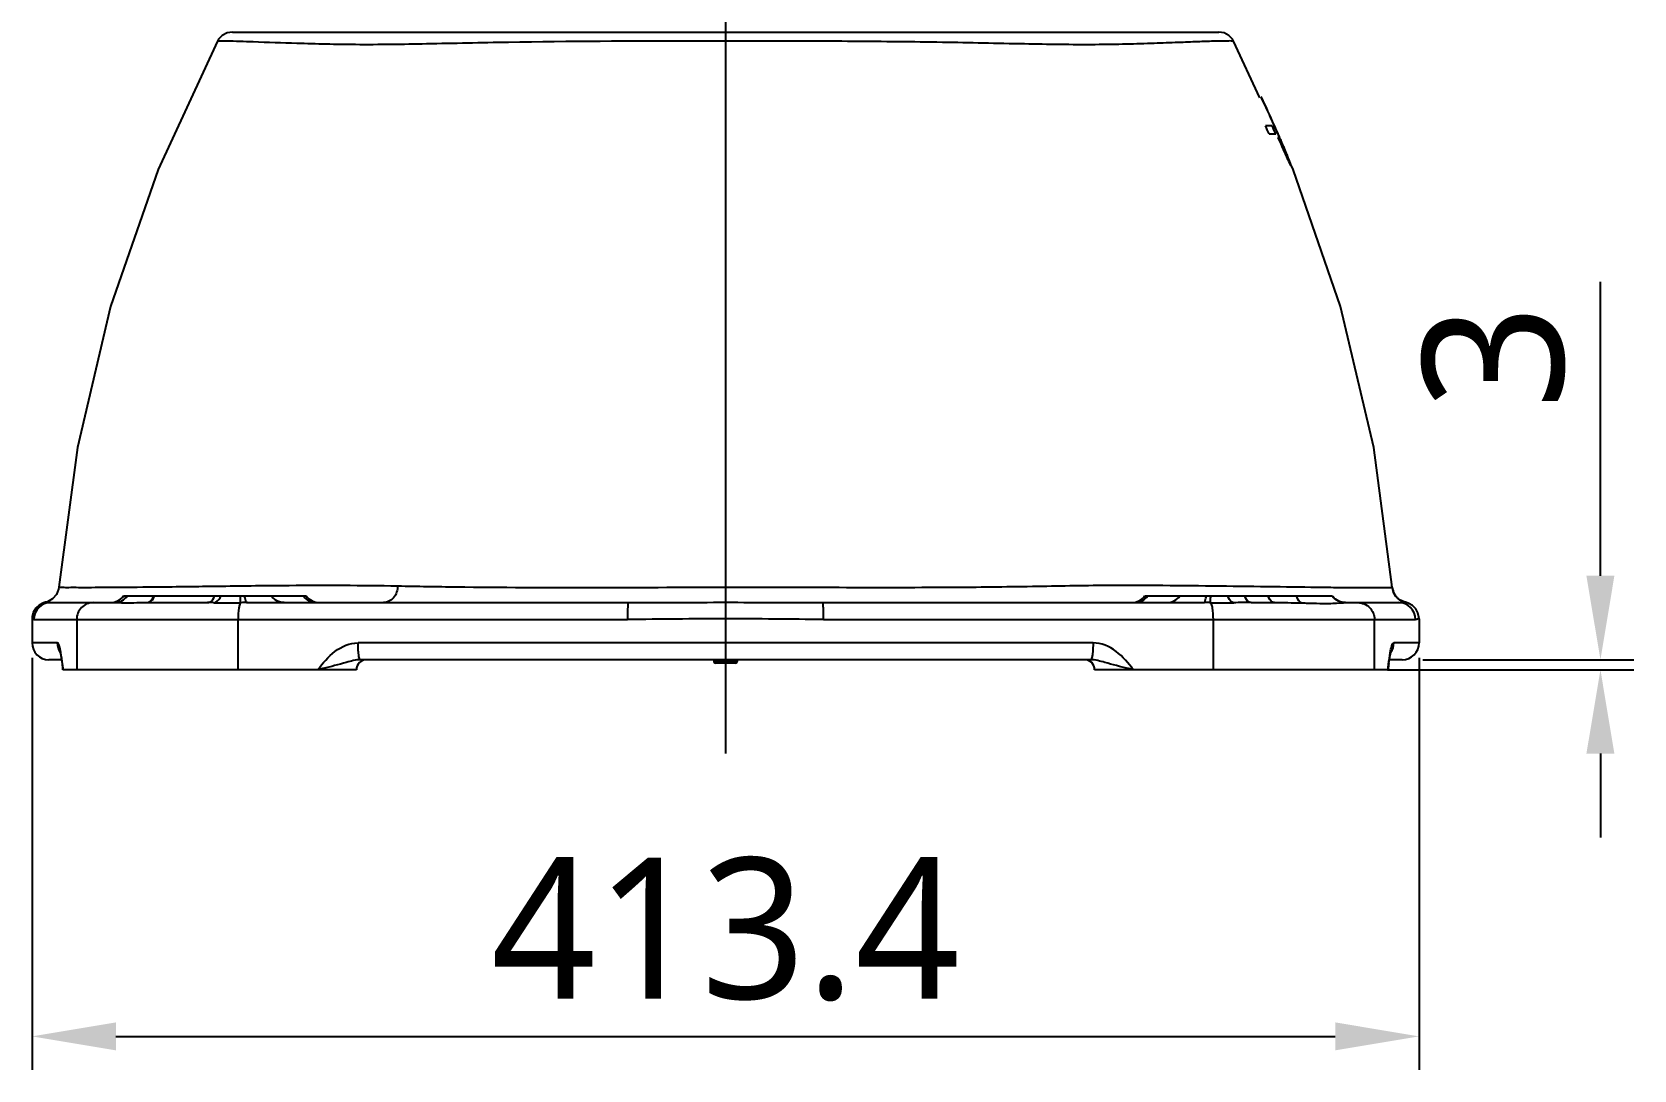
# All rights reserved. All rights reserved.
# Model space of a CAD drawing. Header units: millimetres. Extents: x 5828 to 7155, y 123 to 421.
# Drawn here: x 6347.42 to 6371.29, y 221.19 to 236.65 of the extents above; entities that cross this region are included whole.
import ezdxf

# ---------------------------------------------------------------- set-up
doc = ezdxf.new("R2010")
doc.units = ezdxf.units.MM
doc.linetypes.add('CENTER', pattern=[0.6, 0.375, -0.075, 0.075, -0.075])
for name, color, linetype in [('中心线', 7, 'Continuous'), ('外形图', 7, 'Continuous'), ('尺寸标注', 7, 'Continuous')]:
    doc.layers.add(name, color=color, linetype=linetype)
doc.styles.add('微软雅黑', font='msyh.ttc', dxfattribs={"height": 2})
doc.dimstyles.new('尺寸标注_1_20比例', dxfattribs={"dimtxt": 1.5, "dimasz": 1.25, "dimexe": 0.5, "dimexo": 0.4, "dimgap": 0.5, "dimtad": 1, "dimdec": 1, "dimlfac": 20, "dimdsep": 46, "dimtxsty": '微软雅黑', "dimcen": 0.09, "dimadec": 0, "dimazin": 0, "dimtp": 0.01, "dimtm": 0.01, "dimtfac": 1, "dimtdec": 1, "dimtofl": 0, "dimtmove": 0, "dimatfit": 3, "dimfxl": 1, "dimtolj": 1, "dimarcsym": 0})

# ---------------------------------------------------------------- blocks, each defined once
blk = doc.blocks.new('*D1057')
at = {"layer": 'Defpoints', "color": 0}
for p in [(6347.423, 227.729), (6368.092, 227.73), (6368.092, 221.688)]:
    blk.add_point(p, dxfattribs=at)
at = {"layer": '尺寸标注', "color": 0, "linetype": 'Continuous', "lineweight": -2}
for p, q in [((6347.423, 227.329), (6347.423, 221.188)), ((6368.092, 227.33), (6368.092, 221.188)), ((6348.673, 221.688), (6366.842, 221.688))]:
    blk.add_line(p, q, dxfattribs=at)
at = {"layer": '尺寸标注', "color": 0}
for points in [[(6348.673, 221.897), (6348.673, 221.48), (6347.423, 221.688)], [(6366.842, 221.48), (6366.842, 221.897), (6368.092, 221.688)]]:
    blk.add_solid(points, dxfattribs=at)
at = {"layer": '尺寸标注', "color": 0, "insert": (6357.758, 223.279), "char_height": 2, "attachment_point": 5, "style": '微软雅黑'}
blk.add_mtext('\\A1;\\A1;{\\H1.05x;413.4}', dxfattribs=at)
blk = doc.blocks.new('*D1058')
at = {"layer": 'Defpoints', "color": 0}
for p in [(6367.747, 227.3), (6367.22, 227.15), (6370.795, 227.15)]:
    blk.add_point(p, dxfattribs=at)
at = {"layer": '尺寸标注', "color": 0, "linetype": 'Continuous', "lineweight": -2}
for p, q in [((6370.795, 228.55), (6370.795, 232.928)), ((6368.147, 227.3), (6371.295, 227.3)), ((6367.62, 227.15), (6371.295, 227.15)), ((6370.795, 225.9), (6370.795, 224.65))]:
    blk.add_line(p, q, dxfattribs=at)
at = {"layer": '尺寸标注', "color": 0}
for points in [[(6370.586, 228.55), (6371.003, 228.55), (6370.795, 227.3)], [(6371.003, 225.9), (6370.586, 225.9), (6370.795, 227.15)]]:
    blk.add_solid(points, dxfattribs=at)
at = {"layer": '尺寸标注', "color": 0, "insert": (6369.209, 231.814), "char_height": 2, "attachment_point": 5, "rotation": 90, "style": '微软雅黑'}
blk.add_mtext('\\A1;\\A1;{\\H1.05x;3}', dxfattribs=at)

msp = doc.modelspace()

# ---------------------------------------------------------------- linework, layer by layer
at = {"layer": '中心线', "linetype": 'CENTER', "ltscale": 30}
msp.add_line((6357.7575, 237.15), (6357.7575, 224.6387), dxfattribs=at)
at = {"layer": '外形图', "color": 0, "linetype": 'Continuous'}
for p, q in [((6350.4079, 236.65), (6365.1071, 236.65)), ((6357.7575, 236.5162), (6357.2561, 236.5159)), ((6358.2589, 236.5159), (6357.7575, 236.5162)), ((6365.7216, 235.6677), (6365.3285, 236.5163)), ((6365.7449, 235.6785), (6365.7417, 235.6785)), ((6365.9034, 235.252), (6365.8042, 235.252)), ((6365.8573, 235.1335), (6365.9559, 235.1335)), ((6366.0003, 235.0814), (6365.9885, 235.0814)), ((6365.9885, 235.0814), (6366.0215, 235.0049)), ((6366.0138, 235.0503), (6366.0003, 235.0814)), ((6366.0078, 235.0898), (6366.0097, 235.0854)), ((6366.0122, 235.0865), (6366.0103, 235.0909)), ((6366.0273, 235.0191), (6366.0138, 235.0503)), ((6366.0216, 235.0049), (6366.0308, 234.9836)), ((6366.0406, 234.988), (6366.0273, 235.0191)), ((6366.0406, 234.988), (6366.0289, 234.988)), ((6366.04, 235.0152), (6366.0419, 235.0107)), ((6366.1201, 234.8139), (6366.1056, 234.8139)), ((6366.1059, 234.8131), (6366.1082, 234.808)), ((6366.1082, 234.808), (6366.1111, 234.8018)), ((6348.7879, 228.2497), (6351.5073, 228.2497)), ((6364.0077, 228.2497), (6366.7991, 228.2497)), ((6367.6925, 228.3792), (6367.6925, 228.3792)), ((6367.7479, 228.2421), (6367.7123, 228.302)), ((6367.8015, 228.193), (6367.7479, 228.2421)), ((6347.6995, 228.1497), (6348.3339, 228.1497)), ((6348.3339, 228.1497), (6348.664, 228.1497)), ((6349.1266, 228.1497), (6350.0382, 228.1497)), ((6350.6184, 228.1497), (6356.3055, 228.1497)), ((6359.2097, 228.1497), (6364.8966, 228.1497)), ((6365.5882, 228.1497), (6365.9368, 228.1497)), ((6366.9979, 228.1497), (6367.1811, 228.1497)), ((6367.1811, 228.1497), (6367.7896, 228.1497)), ((6367.8686, 228.1613), (6367.8015, 228.193)), ((6367.8915, 228.1553), (6367.8686, 228.1613)), ((6347.4244, 227.9359), (6347.423, 227.9097)), ((6347.423, 227.9091), (6347.423, 227.5497)), ((6347.4497, 227.8997), (6356.2963, 227.8997)), ((6348.0881, 227.8997), (6348.0881, 227.1497)), ((6350.4935, 227.1497), (6350.4935, 227.8997)), ((6359.2189, 227.8997), (6368.0393, 227.8997)), ((6365.0215, 227.8997), (6365.0215, 227.1497)), ((6367.427, 227.1497), (6367.427, 227.8997)), ((6368.092, 227.9097), (6368.092, 227.5497)), ((6347.7997, 227.5497), (6347.423, 227.5497)), ((6363.2343, 227.5497), (6352.2807, 227.5497)), ((6368.092, 227.5497), (6367.7153, 227.5497)), ((6347.863, 227.2997), (6347.673, 227.2997)), ((6363.2001, 227.2997), (6352.315, 227.2997)), ((6357.5825, 227.2997), (6357.5825, 227.2747)), ((6357.9325, 227.2747), (6357.5825, 227.2747)), ((6357.9325, 227.2997), (6357.9325, 227.2747)), ((6367.6439, 227.2411), (6367.6482, 227.2727)), ((6367.6518, 227.2988), (6367.652, 227.2997)), ((6367.842, 227.2997), (6367.652, 227.2997)), ((6347.8746, 227.2132), (6347.8802, 227.1685)), ((6347.8813, 227.1497), (6347.8802, 227.168)), ((6347.8871, 227.1497), (6347.8803, 227.1675)), ((6352.2573, 227.1497), (6347.8814, 227.1497)), ((6351.7573, 227.1678), (6351.6814, 227.1497)), ((6357.9075, 227.2497), (6357.6075, 227.2497)), ((6367.6336, 227.1497), (6363.2577, 227.1497)), ((6363.8336, 227.1497), (6363.7577, 227.1678)), ((6367.6347, 227.1675), (6367.6279, 227.1497)), ((6367.6337, 227.1497), (6367.6348, 227.168)), ((6367.6348, 227.168), (6367.6347, 227.1675)), ((6367.6348, 227.1685), (6367.6405, 227.2145)), ((6367.6403, 227.2128), (6367.6443, 227.2436))]:
    msp.add_line(p, q, dxfattribs=at)
for points in [[(6350.4078, 236.65), (6350.3286, 236.6369), (6350.2584, 236.6005), (6350.2039, 236.5447), (6350.1864, 236.5162)], [(6365.3286, 236.5162), (6365.3111, 236.5446), (6365.2566, 236.6005), (6365.1864, 236.6369), (6365.1072, 236.65)], [(6350.1864, 236.5162), (6349.3002, 234.6032), (6348.5939, 232.5638), (6348.0982, 230.4633), (6347.8225, 228.3792)], [(6367.6925, 228.3792), (6367.4173, 230.4606), (6366.9216, 232.5621), (6366.2151, 234.6024), (6366.1844, 234.6687)], [(6347.8225, 228.3792), (6347.8179, 228.3482), (6347.7872, 228.2703), (6347.7291, 228.2044)], [(6367.7123, 228.302), (6367.6943, 228.3643), (6367.6925, 228.3792)], [(6347.6231, 228.1547), (6347.5934, 228.1467), (6347.5296, 228.1145), (6347.4777, 228.0658), (6347.4417, 228.0046), (6347.4244, 227.9359)], [(6347.7291, 228.2044), (6347.6529, 228.1634), (6347.624, 228.1554)], [(6368.092, 227.9097), (6368.091, 227.9329), (6368.0753, 227.9996), (6368.0419, 228.0599), (6367.9926, 228.1093), (6367.9308, 228.1434), (6367.8919, 228.1547)], [(6347.8407, 227.4226), (6347.839, 227.4263), (6347.8392, 227.4253), (6347.8434, 227.4094), (6347.8485, 227.386), (6347.8536, 227.3588), (6347.8585, 227.3297), (6347.863, 227.2999), (6347.8672, 227.2706), (6347.871, 227.2418), (6347.8746, 227.2132)], [(6367.6477, 227.2697), (6367.6523, 227.3021), (6367.6568, 227.3316), (6367.6616, 227.36), (6367.6666, 227.3866), (6367.6717, 227.4099), (6367.6737, 227.4178)]]:
    msp.add_lwpolyline(points, dxfattribs=at)
for centre, radius, start, end in [((6346.5044, 226.6284), 21.2598, 23.96733, 25.19447), ((6346.5138, 226.6379), 21.2501, 23.9542, 25.17841), ((6345.841, 226.2349), 21.9051, 23.96841, 24.30801), ((6346.3112, 226.5001), 21.4581, 23.72456, 24.07059), ((6346.5057, 226.629), 21.2584, 23.61706, 23.96728), ((6346.5154, 226.6387), 21.2483, 23.60365, 23.95411), ((6346.5009, 226.6269), 21.2636, 23.45319, 23.61707), ((6346.5111, 226.6368), 21.253, 23.4397, 23.60366), ((6346.4975, 226.6254), 21.2673, 23.23447, 23.4404), ((6346.5082, 226.6355), 21.2562, 23.22086, 23.4269), ((6387.2543, 244.0989), 23.0874, 203.24262, 203.38345), ((6354.1664, 229.9177), 12.9216, 22.95881, 23.21277), ((6352.0247, 228.9933), 15.2569, 22.48112, 23.25165), ((6348.5878, 228.3997), 0.25, 270, 323.1301), ((6348.9808, 228.3579), 0.2883, 336.81455, 337.95966), ((6351.7073, 228.3997), 0.25, 216.8699, 270), ((6363.8077, 228.3997), 0.25, 270, 323.1301), ((6366.9967, 228.3985), 0.2482, 216.8496, 221.21191), ((6366.9991, 228.3997), 0.25, 216.8699, 270), ((6367.9539, 228.4061), 0.2632, 194.57093, 201.84119), ((6367.9608, 228.4087), 0.2705, 201.80923, 207.019), ((6367.9539, 228.405), 0.2626, 206.97633, 216.09131), ((6367.9385, 228.3939), 0.2437, 216.1159, 222.13809), ((6367.927, 228.3839), 0.2284, 222.20172, 233.29393), ((6347.6996, 227.8998), 0.2499, 90.01913, 180.01912), ((6350.0429, 213.7995), 14.3502, 89.64016, 90.01868), ((6350.6474, 212.3909), 15.7588, 90.10547, 90.4037), ((6364.885, 218.4204), 9.7293, 89.80825, 89.93181), ((6364.8441, 208.1253), 20.0245, 89.61525, 89.78991), ((6365.5481, 193.0907), 35.0591, 89.93455, 90.35525), ((6366.7061, 233.5794), 5.4414, 269.01114, 269.23697), ((6367.7894, 227.8999), 0.2498, 359.96221, 89.96216), ((6367.9376, 228.3983), 0.2463, 233.33383, 239.69249), ((6367.9468, 228.4142), 0.2647, 239.70869, 248.91974), ((6367.9483, 228.4174), 0.2682, 248.86091, 257.78043), ((6347.673, 227.5497), 0.25, 180, 270), ((6367.842, 227.5497), 0.25, 270, 0), ((6352.4073, 227.1497), 0.15, 90, 180), ((6357.6075, 227.2747), 0.025, 180, 270), ((6357.9075, 227.2747), 0.025, 270, 0), ((6363.1077, 227.1497), 0.15, 0, 90), ((6340.6463, 226.3165), 7.2886, 6.56439, 6.7229), ((6374.518, 226.361), 6.9351, 173.30851, 173.47033)]:
    msp.add_arc(centre, radius, start, end, dxfattribs=at)
for points, knots in [([(6357.2561, 236.5159), (6356.3446, 236.5146), (6355.0267, 236.5094), (6353.3562, 236.4724), (6352.3054, 236.455), (6351.4436, 236.4778), (6350.8029, 236.4989), (6350.4085, 236.5141), (6350.2312, 236.5135), (6350.1864, 236.5162)], [0, 0, 0, 0, 0.3867212, 0.5591181, 0.7089794, 0.8325283, 0.9248406, 0.9809455, 1, 1, 1, 1]), ([(6365.3286, 236.5162), (6365.3267, 236.5183), (6365.3132, 236.5133), (6365.2903, 236.5181), (6365.2475, 236.5153), (6365.1599, 236.5161), (6365.0072, 236.5122), (6364.7761, 236.5047), (6364.4815, 236.4925), (6364.127, 236.4797), (6363.7159, 236.4676), (6363.0705, 236.457), (6362.156, 236.4722), (6360.9549, 236.4991), (6359.6377, 236.5124), (6358.7272, 236.5152), (6358.2589, 236.5159)], [0, 0, 0, 0, 0.0011954, 0.0047516, 0.0106385, 0.0188433, 0.0422341, 0.0752045, 0.1170673, 0.1672734, 0.225723, 0.2915846, 0.4411185, 0.6137028, 0.8013079, 1, 1, 1, 1]), ([(6366.0631, 234.9359), (6366.0749, 234.9085), (6366.0959, 234.8698), (6366.1092, 234.8242), (6366.1201, 234.8139)], [0, 0, 0, 0, 0.6650442, 1, 1, 1, 1]), ([(6366.0644, 234.958), (6366.072, 234.9399), (6366.0857, 234.9061), (6366.1074, 234.8582), (6366.1127, 234.8335), (6366.1226, 234.8153), (6366.1201, 234.8139)], [0, 0, 0, 0, 0.3810195, 0.7275025, 0.9440824, 1, 1, 1, 1]), ([(6366.1111, 234.8018), (6366.1266, 234.7681), (6366.1527, 234.7285), (6366.1688, 234.673), (6366.181, 234.6671)], [0, 0, 0, 0, 0.7319166, 1, 1, 1, 1]), ([(6366.181, 234.6671), (6366.1836, 234.6684), (6366.1764, 234.6861), (6366.1698, 234.7111), (6366.1474, 234.7648), (6366.1317, 234.8042), (6366.1222, 234.8273)], [0, 0, 0, 0, 0.0502809, 0.2337577, 0.5625534, 1, 1, 1, 1]), ([(6347.8225, 228.3792), (6347.8169, 228.377), (6347.8712, 228.3822), (6347.9007, 228.376), (6348.0239, 228.3789), (6348.1702, 228.377), (6348.3849, 228.378), (6348.7789, 228.3797), (6349.4087, 228.3863), (6350.2823, 228.3971), (6351.4589, 228.4121), (6352.3332, 228.4099), (6352.8715, 228.3996)], [0, 0, 0, 0, 0.003571, 0.0149219, 0.0353142, 0.0657639, 0.1071333, 0.1606493, 0.3010021, 0.480563, 0.6801248, 1, 1, 1, 1]), ([(6349.14, 228.1497), (6349.1503, 228.1497), (6349.1997, 228.161), (6349.2305, 228.2088), (6349.2458, 228.2444)], [0, 0, 0, 0, 0.2091457, 1, 1, 1, 1]), ([(6349.1685, 228.1616), (6349.1756, 228.1657), (6349.2058, 228.1885), (6349.2256, 228.2226), (6349.2368, 228.2497)], [0, 0, 0, 0, 0.2172888, 1, 1, 1, 1]), ([(6350.0382, 228.1497), (6350.0488, 228.1497), (6350.1001, 228.1618), (6350.1311, 228.2124), (6350.1462, 228.2497)], [0, 0, 0, 0, 0.2077049, 1, 1, 1, 1]), ([(6350.133, 228.1494), (6350.1434, 228.1503), (6350.1922, 228.1654), (6350.2222, 228.2134), (6350.2373, 228.2497)], [0, 0, 0, 0, 0.208345, 1, 1, 1, 1]), ([(6350.5364, 228.1494), (6350.5297, 228.1567), (6350.5334, 228.195), (6350.5274, 228.226), (6350.5263, 228.2497)], [0, 0, 0, 0, 0.2947118, 1, 1, 1, 1]), ([(6350.6276, 228.1497), (6350.6167, 228.1497), (6350.6014, 228.1959), (6350.5964, 228.2249), (6350.5932, 228.2497)], [0, 0, 0, 0, 0.3027998, 1, 1, 1, 1]), ([(6352.8715, 228.3996), (6352.8715, 228.3372), (6352.8346, 228.2131), (6352.7151, 228.1497), (6352.6595, 228.1497)], [0, 0, 0, 0, 0.5289867, 1, 1, 1, 1]), ([(6352.8715, 228.3996), (6353.1639, 228.394), (6354.7924, 228.3659), (6356.4213, 228.3792), (6357.7575, 228.3792)], [0, 0, 0, 0, 0.1795777, 1, 1, 1, 1]), ([(6357.7575, 228.3792), (6358.3589, 228.3792), (6359.5027, 228.3778), (6361.0521, 228.3762), (6362.3689, 228.3928), (6363.3978, 228.4136), (6364.3028, 228.4088), (6365.1096, 228.3999), (6365.9047, 228.3897), (6366.5223, 228.3813), (6366.9543, 228.3762), (6367.2062, 228.3738), (6367.3963, 228.3741), (6367.5304, 228.3736), (6367.612, 228.3776), (6367.6646, 228.3748), (6367.6809, 228.381), (6367.6925, 228.3779), (6367.6925, 228.3792)], [0, 0, 0, 0, 0.1815896, 0.3453889, 0.4678225, 0.5792082, 0.656105, 0.7410655, 0.8228555, 0.8962156, 0.9275384, 0.9533206, 0.9721992, 0.9851755, 0.9933342, 0.9977424, 0.9996047, 1, 1, 1, 1]), ([(6364.8874, 228.1497), (6364.8983, 228.1497), (6364.9137, 228.1959), (6364.9186, 228.2249), (6364.9218, 228.2497)], [0, 0, 0, 0, 0.3028012, 1, 1, 1, 1]), ([(6364.9786, 228.1494), (6364.9853, 228.1567), (6364.9816, 228.195), (6364.9876, 228.226), (6364.9887, 228.2497)], [0, 0, 0, 0, 0.2947113, 1, 1, 1, 1]), ([(6365.3307, 228.1491), (6365.3218, 228.1504), (6365.2779, 228.1686), (6365.2548, 228.215), (6365.2421, 228.2497)], [0, 0, 0, 0, 0.1965582, 1, 1, 1, 1]), ([(6365.5882, 228.1497), (6365.5789, 228.1497), (6365.5312, 228.1634), (6365.5071, 228.2136), (6365.4944, 228.2497)], [0, 0, 0, 0, 0.1946014, 1, 1, 1, 1]), ([(6365.9368, 228.1497), (6365.9275, 228.1497), (6365.8799, 228.1634), (6365.8557, 228.2136), (6365.843, 228.2497)], [0, 0, 0, 0, 0.1946015, 1, 1, 1, 1]), ([(6366.3371, 228.1465), (6366.3294, 228.1492), (6366.293, 228.1731), (6366.2768, 228.2167), (6366.2678, 228.2497)], [0, 0, 0, 0, 0.1923179, 1, 1, 1, 1]), ([(6347.6231, 228.1547), (6347.6247, 228.1546), (6347.6499, 228.1513), (6347.6755, 228.1497), (6347.6995, 228.1497)], [0, 0, 0, 0, 0.059252, 1, 1, 1, 1]), ([(6348.3339, 228.1497), (6348.271, 228.1497), (6348.1395, 228.0953), (6348.0881, 227.9633), (6348.0881, 227.8997)], [0, 0, 0, 0, 0.4970366, 1, 1, 1, 1]), ([(6348.664, 228.1497), (6348.6939, 228.1497), (6348.8481, 228.1485), (6349.0023, 228.1497), (6349.1266, 228.1497)], [0, 0, 0, 0, 0.1938415, 1, 1, 1, 1]), ([(6350.133, 228.1494), (6350.1651, 228.1492), (6350.2996, 228.148), (6350.4341, 228.1487), (6350.5364, 228.1494)], [0, 0, 0, 0, 0.2388123, 1, 1, 1, 1]), ([(6350.5364, 228.1494), (6350.5274, 228.1467), (6350.5148, 228.1156), (6350.4973, 228.0367), (6350.4935, 227.9572), (6350.4935, 227.8997)], [0, 0, 0, 0, 0.1095177, 0.329965, 1, 1, 1, 1]), ([(6356.3055, 228.1497), (6356.2995, 228.1497), (6356.3063, 228.1111), (6356.2951, 228.0719), (6356.2979, 227.9875), (6356.2963, 227.9304), (6356.2963, 227.8997)], [0, 0, 0, 0, 0.0713644, 0.2940056, 0.6325308, 1, 1, 1, 1]), ([(6356.3055, 228.1497), (6356.7895, 228.1497), (6357.7576, 228.1598), (6358.7257, 228.1497), (6359.2097, 228.1497)], [0, 0, 0, 0, 0.5000489, 1, 1, 1, 1]), ([(6359.2189, 227.8997), (6359.2189, 227.9304), (6359.2173, 227.9875), (6359.2201, 228.0719), (6359.2089, 228.1111), (6359.2157, 228.1497), (6359.2097, 228.1497)], [0, 0, 0, 0, 0.367469, 0.7059941, 0.9286354, 1, 1, 1, 1]), ([(6364.9786, 228.1494), (6365.0677, 228.1488), (6365.185, 228.148), (6365.3024, 228.1489), (6365.3307, 228.1491)], [0, 0, 0, 0, 0.7586841, 1, 1, 1, 1]), ([(6364.9786, 228.1494), (6364.9876, 228.1467), (6365.0002, 228.1156), (6365.0177, 228.0367), (6365.0215, 227.9572), (6365.0215, 227.8997)], [0, 0, 0, 0, 0.1095177, 0.329965, 1, 1, 1, 1]), ([(6366.3371, 228.1465), (6366.3616, 228.1458), (6366.4533, 228.1431), (6366.545, 228.14), (6366.6122, 228.1388)], [0, 0, 0, 0, 0.2677248, 1, 1, 1, 1]), ([(6366.6337, 228.1385), (6366.7101, 228.1375), (6366.8317, 228.1376), (6366.9528, 228.1497), (6366.9979, 228.1497)], [0, 0, 0, 0, 0.6287553, 1, 1, 1, 1]), ([(6367.1811, 228.1497), (6367.244, 228.1497), (6367.3755, 228.0953), (6367.427, 227.9633), (6367.427, 227.8997)], [0, 0, 0, 0, 0.4970366, 1, 1, 1, 1]), ([(6367.7896, 228.1497), (6367.8074, 228.1497), (6367.8415, 228.1503), (6367.8755, 228.1556), (6367.8919, 228.1547)], [0, 0, 0, 0, 0.5204898, 1, 1, 1, 1]), ([(6347.4497, 227.8997), (6347.4427, 227.8997), (6347.436, 227.8977), (6347.423, 227.9123), (6347.423, 227.9097)], [0, 0, 0, 0, 0.7265226, 1, 1, 1, 1]), ([(6359.2189, 227.8997), (6358.7318, 227.8997), (6357.7576, 227.9198), (6356.7835, 227.8997), (6356.2963, 227.8997)], [0, 0, 0, 0, 0.4999513, 1, 1, 1, 1]), ([(6368.092, 227.9097), (6368.0921, 227.9142), (6368.0631, 227.8996), (6368.0527, 227.8997), (6368.0393, 227.8997)], [0, 0, 0, 0, 0.2479169, 1, 1, 1, 1]), ([(6347.8519, 227.4058), (6347.8456, 227.4409), (6347.8354, 227.4795), (6347.8157, 227.5514), (6347.7997, 227.5497)], [0, 0, 0, 0, 0.6882619, 1, 1, 1, 1]), ([(6351.6814, 227.1497), (6351.7557, 227.2495), (6351.9123, 227.4428), (6352.1584, 227.5497), (6352.2807, 227.5497)], [0, 0, 0, 0, 0.5042861, 1, 1, 1, 1]), ([(6352.315, 227.2997), (6352.3078, 227.2997), (6352.297, 227.3331), (6352.2889, 227.3794), (6352.282, 227.4609), (6352.2807, 227.519), (6352.2807, 227.5497)], [0, 0, 0, 0, 0.0845256, 0.3069888, 0.6398807, 1, 1, 1, 1]), ([(6363.2343, 227.5497), (6363.2343, 227.519), (6363.233, 227.4609), (6363.2261, 227.3794), (6363.218, 227.3331), (6363.2073, 227.2997), (6363.2001, 227.2997)], [0, 0, 0, 0, 0.3601193, 0.6930112, 0.9154744, 1, 1, 1, 1]), ([(6363.8336, 227.1497), (6363.759, 227.2493), (6363.6029, 227.442), (6363.3566, 227.5515), (6363.2343, 227.5497)], [0, 0, 0, 0, 0.5043121, 1, 1, 1, 1]), ([(6367.6628, 227.4041), (6367.6691, 227.4396), (6367.6794, 227.4805), (6367.699, 227.5497), (6367.7153, 227.5497)], [0, 0, 0, 0, 0.688716, 1, 1, 1, 1]), ([(6347.8848, 227.1697), (6347.8823, 227.1907), (6347.8726, 227.2695), (6347.8621, 227.3483), (6347.8519, 227.4058)], [0, 0, 0, 0, 0.2658374, 1, 1, 1, 1]), ([(6352.315, 227.2997), (6352.2441, 227.2997), (6352.058, 227.2424), (6351.8743, 227.1956), (6351.7573, 227.1678)], [0, 0, 0, 0, 0.3707005, 1, 1, 1, 1]), ([(6363.7577, 227.1678), (6363.6407, 227.1956), (6363.4571, 227.2424), (6363.2709, 227.2997), (6363.2001, 227.2997)], [0, 0, 0, 0, 0.629299, 1, 1, 1, 1]), ([(6367.6301, 227.1691), (6367.6326, 227.19), (6367.6422, 227.2685), (6367.6527, 227.347), (6367.6628, 227.4041)], [0, 0, 0, 0, 0.2658798, 1, 1, 1, 1])]:
    msp.add_open_spline(points, degree=3, knots=knots, dxfattribs=at)
for points in [[(6366.0308, 234.9836), (6366.0554, 234.9266), (6366.0801, 234.8696), (6366.1059, 234.8131)], [(6348.6557, 228.1497), (6348.7269, 228.1497), (6348.8033, 228.1916), (6348.8444, 228.2497)], [(6351.1781, 228.1497), (6351.1061, 228.1497), (6351.0285, 228.1912), (6350.9865, 228.2497)], [(6351.6573, 228.1497), (6351.5852, 228.1497), (6351.5077, 228.1912), (6351.4656, 228.2497)], [(6363.8577, 228.1497), (6363.9298, 228.1497), (6364.0073, 228.1912), (6364.0494, 228.2497)], [(6364.3369, 228.1497), (6364.4089, 228.1497), (6364.4865, 228.1912), (6364.5286, 228.2497)], [(6366.9979, 228.1497), (6366.9291, 228.1497), (6366.8553, 228.1833), (6366.81, 228.2351)], [(6367.6925, 228.3792), (6367.6935, 228.366), (6367.6959, 228.3528), (6367.6992, 228.3399)], [(6349.1266, 228.1497), (6349.1411, 228.1497), (6349.156, 228.1543), (6349.1685, 228.1616)], [(6365.9368, 228.1497), (6366.0702, 228.1497), (6366.2037, 228.1501), (6366.3371, 228.1465)], [(6347.7997, 227.5497), (6347.7997, 227.5003), (6347.8154, 227.4489), (6347.8432, 227.4081)], [(6367.6738, 227.4111), (6367.7004, 227.4514), (6367.7153, 227.5015), (6367.7153, 227.5497)]]:
    msp.add_open_spline(points, degree=3, dxfattribs=at)

# ---------------------------------------------------------------- dimensions: what is measured, and where the dimension line sits
at = {"layer": '尺寸标注', "color": 0, "linetype": 'Continuous'}
dim = msp.add_linear_dim(base=(6370.7946, 227.1497), p1=(6367.747, 227.2997), p2=(6367.2199, 227.1497), angle=90, text='\\A1;{\\H1.05x;3}', dimstyle='尺寸标注_1_20比例', override={"dimtxsty": '微软雅黑'}, dxfattribs=at)
dim.commit()
dim.dimension.update_dxf_attribs({"geometry": '*D1058', "text_midpoint": (6370.7946, 231.8138), "dimtype": 160})
dim = msp.add_linear_dim(base=(6368.092, 221.6882), p1=(6347.423, 227.7294), p2=(6368.092, 227.7297), text='\\A1;{\\H1.05x;413.4}', dimstyle='尺寸标注_1_20比例', override={"dimtxsty": '微软雅黑'}, dxfattribs=at)
dim.commit()
dim.dimension.update_dxf_attribs({"geometry": '*D1057', "text_midpoint": (6357.7575, 221.6882), "dimtype": 160})

doc.saveas('drawing.dxf')
